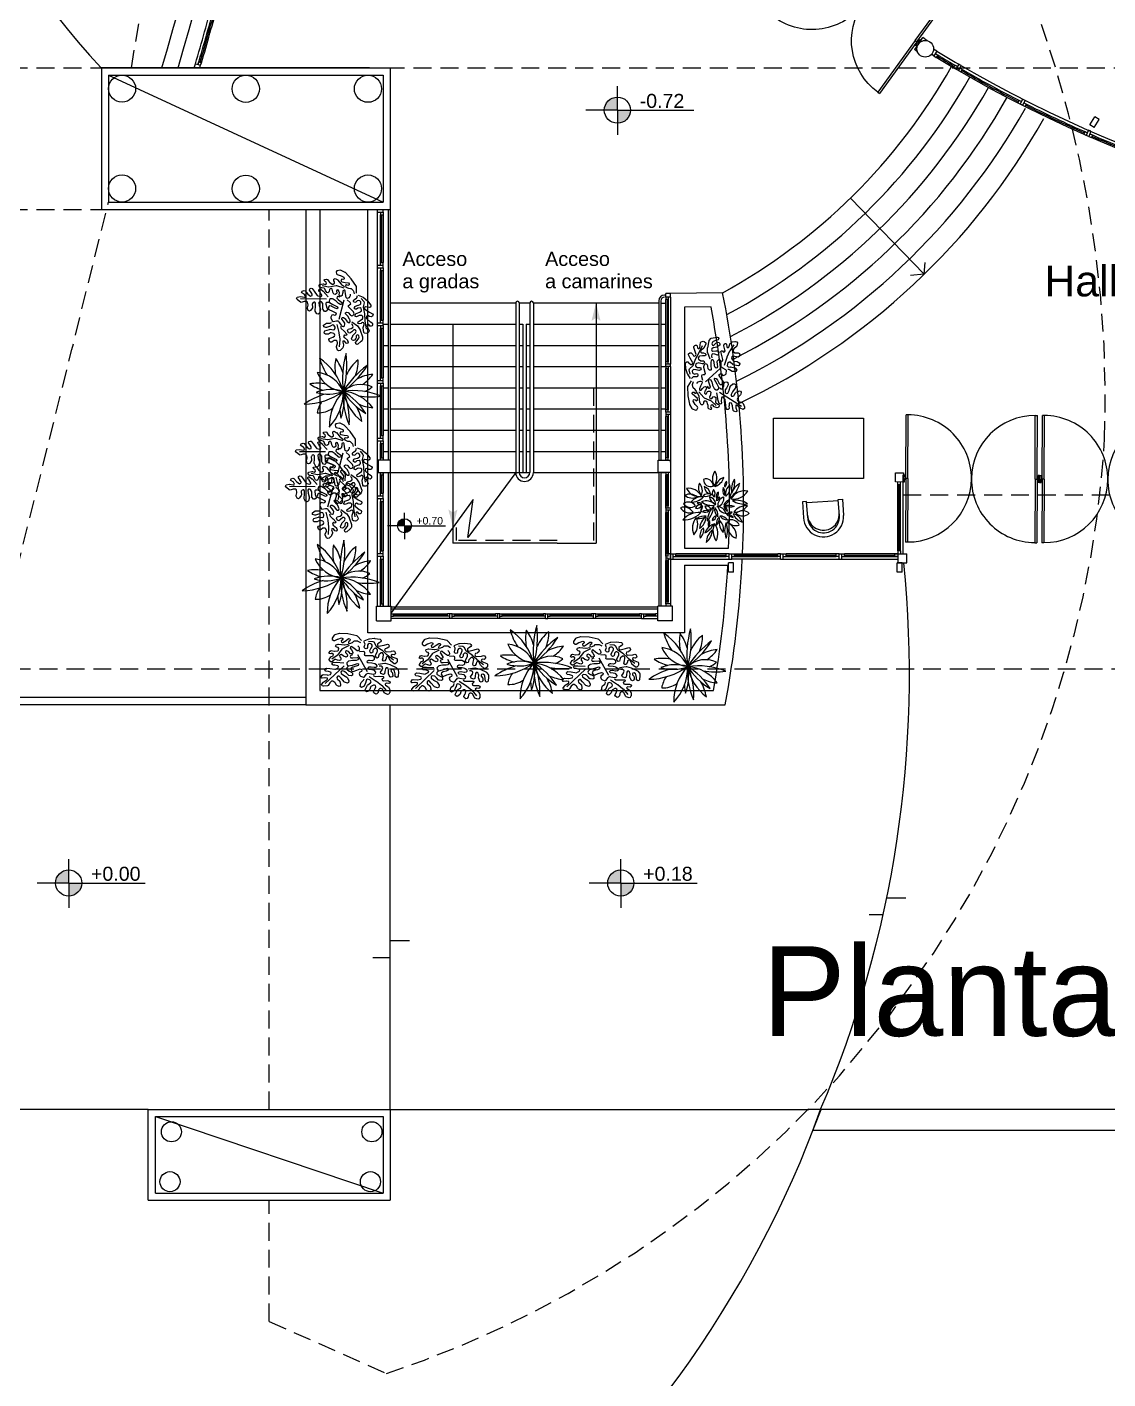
# Model space of a CAD drawing. Extents: x -30 to 1202, y 231 to 898.
# Drawn here: x 134.57 to 149.86, y 367.68 to 386.8 of the extents above; entities that cross this region are included whole.
import ezdxf

# ---------------------------------------------------------------- set-up
doc = ezdxf.new("R2010")
doc.units = 0
doc.header["$LTSCALE"] = 0.04
doc.linetypes.add('DASHED2', pattern=[9.525, 6.35, -3.175])
doc.layers.get('0').update_dxf_attribs({"linetype": 'CONTINUOUS'})
for name, color, linetype in [('0.1', 1, 'CONTINUOUS'), ('0.2', 2, 'CONTINUOUS'), ('0.3', 3, 'CONTINUOUS'), ('0.5', 5, 'CONTINUOUS'), ('cotas de nivel', 1, 'CONTINUOUS'), ('PISO', 1, 'CONTINUOUS'), ('proyecciones', 1, 'DASHED2'), ('PROYECCIÓN', 2, 'DASHED2')]:
    doc.layers.add(name, color=color, linetype=linetype)
doc.styles.add('STYLE2', font='arial.ttf')

# ---------------------------------------------------------------- blocks, each defined once
blk = doc.blocks.new('SBPLN120')
for points in [[(-0.254, 0.064), (0, 0), (-0.212, 0)], [(-0.254, -0.064), (0, 0), (-0.212, 0)]]:
    blk.add_solid(points)
blk = doc.blocks.new('ARVLN005')
for points in [[(-0.02, 0.653), (-0.081, 0.703), (-0.088, 0.706), (-0.206, 0.712), (-0.208, 0.712), (-0.315, 0.703), (-0.319, 0.702), (-0.372, 0.676), (-0.378, 0.671), (-0.399, 0.628), (-0.395, 0.613), (-0.373, 0.6), (-0.36, 0.602), (-0.328, 0.627), (-0.326, 0.628), (-0.28, 0.652), (-0.263, 0.643), (-0.262, 0.634), (-0.266, 0.623), (-0.278, 0.613), (-0.273, 0.593), (-0.261, 0.591), (-0.252, 0.594), (-0.217, 0.624), (-0.217, 0.625), (-0.188, 0.653), (-0.171, 0.652), (-0.164, 0.644), (-0.167, 0.627), (-0.18, 0.618), (-0.183, 0.602), (-0.18, 0.597), (-0.164, 0.593), (-0.132, 0.611), (-0.129, 0.614), (-0.115, 0.63), (-0.108, 0.635), (-0.072, 0.64), (-0.066, 0.639), (-0.03, 0.625)], [(0.013, 0.656), (0.073, 0.689), (0.076, 0.691), (0.143, 0.706), (0.145, 0.706), (0.214, 0.706), (0.224, 0.7), (0.231, 0.687), (0.228, 0.672), (0.211, 0.66), (0.21, 0.658), (0.19, 0.639), (0.19, 0.623), (0.197, 0.615), (0.21, 0.612), (0.274, 0.637), (0.275, 0.637), (0.316, 0.657), (0.331, 0.653), (0.342, 0.636), (0.34, 0.621), (0.322, 0.604), (0.319, 0.602), (0.297, 0.593), (0.292, 0.575), (0.303, 0.561), (0.315, 0.557), (0.379, 0.571), (0.38, 0.572), (0.406, 0.581), (0.418, 0.579), (0.431, 0.566), (0.435, 0.556), (0.433, 0.544), (0.421, 0.534), (0.396, 0.534), (0.385, 0.522), (0.385, 0.515), (0.394, 0.504), (0.461, 0.489), (0.47, 0.479), (0.474, 0.452), (0.471, 0.442), (0.453, 0.422), (0.438, 0.42), (0.387, 0.451), (0.383, 0.455), (0.361, 0.487), (0.356, 0.492), (0.342, 0.497), (0.326, 0.486), (0.326, 0.468), (0.325, 0.463), (0.316, 0.441), (0.305, 0.434), (0.295, 0.434), (0.284, 0.447), (0.287, 0.477), (0.287, 0.478), (0.287, 0.515), (0.282, 0.525), (0.268, 0.535), (0.252, 0.533), (0.228, 0.506), (0.226, 0.499), (0.222, 0.467), (0.207, 0.458), (0.206, 0.458), (0.201, 0.461), (0.187, 0.479), (0.185, 0.49), (0.202, 0.54), (0.202, 0.546), (0.199, 0.565), (0.192, 0.574), (0.173, 0.581), (0.159, 0.576), (0.146, 0.556), (0.144, 0.549), (0.144, 0.527), (0.136, 0.516), (0.124, 0.512), (0.11, 0.52), (0.104, 0.536), (0.105, 0.544), (0.118, 0.577), (0.119, 0.579), (0.124, 0.603), (0.122, 0.614), (0.112, 0.624), (0.103, 0.628), (0.083, 0.628), (0.072, 0.62), (0.066, 0.606), (0.065, 0.6), (0.069, 0.576), (0.064, 0.564), (0.054, 0.558), (0.04, 0.559), (0.031, 0.567), (0.027, 0.577), (0.031, 0.614), (0.029, 0.622), (0.013, 0.647)], [(-0.058, 0.581), (-0.043, 0.567), (-0.039, 0.562), (-0.032, 0.539), (-0.033, 0.529), (-0.04, 0.518), (-0.055, 0.514), (-0.097, 0.537), (-0.097, 0.537), (-0.13, 0.556), (-0.141, 0.557), (-0.147, 0.554), (-0.151, 0.534), (-0.13, 0.516), (-0.13, 0.515), (-0.109, 0.491), (-0.108, 0.476), (-0.118, 0.465), (-0.134, 0.463), (-0.161, 0.485), (-0.166, 0.488), (-0.19, 0.494), (-0.205, 0.485), (-0.205, 0.483), (-0.2, 0.47), (-0.175, 0.454), (-0.17, 0.442), (-0.172, 0.425), (-0.186, 0.415), (-0.216, 0.421), (-0.219, 0.422), (-0.249, 0.438), (-0.266, 0.432), (-0.27, 0.42), (-0.267, 0.407), (-0.25, 0.391), (-0.246, 0.381), (-0.249, 0.366), (-0.261, 0.357), (-0.288, 0.359), (-0.29, 0.359), (-0.311, 0.366), (-0.322, 0.364), (-0.344, 0.344), (-0.346, 0.342), (-0.355, 0.328), (-0.37, 0.324), (-0.39, 0.335), (-0.395, 0.35), (-0.378, 0.387), (-0.373, 0.392), (-0.351, 0.404), (-0.352, 0.425), (-0.368, 0.433), (-0.382, 0.431), (-0.387, 0.425), (-0.406, 0.428), (-0.407, 0.429), (-0.407, 0.439), (-0.397, 0.461), (-0.386, 0.468), (-0.347, 0.465), (-0.344, 0.466), (-0.303, 0.476), (-0.294, 0.487), (-0.294, 0.508), (-0.305, 0.519), (-0.323, 0.521), (-0.33, 0.525), (-0.339, 0.534), (-0.335, 0.553), (-0.309, 0.564), (-0.305, 0.565), (-0.229, 0.568), (-0.226, 0.569), (-0.179, 0.584)], [(-0.169, 0.568), (-0.248, 0.511), (-0.252, 0.506), (-0.298, 0.421), (-0.301, 0.417), (-0.361, 0.362)], [(0.07, 0.659), (0.125, 0.664), (0.139, 0.658), (0.17, 0.615), (0.176, 0.61), (0.253, 0.572), (0.255, 0.571), (0.325, 0.522), (0.327, 0.521), (0.423, 0.468)], [(-0.107, 0.456), (-0.128, 0.442), (-0.131, 0.437), (-0.135, 0.43), (-0.122, 0.413), (-0.097, 0.418), (-0.097, 0.418), (-0.041, 0.431), (-0.027, 0.424), (-0.023, 0.413), (-0.03, 0.399), (-0.052, 0.391), (-0.055, 0.39), (-0.096, 0.384), (-0.098, 0.384), (-0.142, 0.369), (-0.148, 0.365), (-0.164, 0.344), (-0.164, 0.33), (-0.151, 0.311), (-0.137, 0.306), (-0.092, 0.324), (-0.091, 0.325), (-0.03, 0.354), (-0.015, 0.35), (-0.013, 0.347), (-0.016, 0.331), (-0.04, 0.316), (-0.042, 0.315), (-0.077, 0.3), (-0.08, 0.299), (-0.098, 0.284), (-0.101, 0.268), (-0.085, 0.246), (-0.07, 0.242), (-0.025, 0.268), (-0.025, 0.268), (0.017, 0.289), (0.032, 0.285), (0.039, 0.275), (0.036, 0.258), (0.017, 0.246), (0.012, 0.231), (0.024, 0.205), (0.032, 0.198), (0.072, 0.189), (0.084, 0.194), (0.108, 0.234), (0.108, 0.234), (0.115, 0.246), (0.126, 0.252), (0.144, 0.25), (0.144, 0.249), (0.194, 0.247), (0.201, 0.248), (0.219, 0.26), (0.22, 0.278), (0.201, 0.296), (0.193, 0.3), (0.164, 0.3), (0.13, 0.3), (0.119, 0.308), (0.116, 0.316), (0.125, 0.331), (0.148, 0.337), (0.151, 0.337), (0.191, 0.337), (0.194, 0.337), (0.217, 0.344), (0.226, 0.355), (0.226, 0.36), (0.218, 0.371), (0.194, 0.38), (0.191, 0.381), (0.155, 0.384), (0.153, 0.384), (0.107, 0.381), (0.1, 0.383), (0.094, 0.387), (0.095, 0.406), (0.111, 0.417), (0.116, 0.419), (0.152, 0.421), (0.156, 0.422), (0.174, 0.43), (0.181, 0.443), (0.178, 0.458), (0.171, 0.468), (0.147, 0.477), (0.141, 0.477), (0.058, 0.466), (0.048, 0.47), (0.043, 0.475), (0.045, 0.491), (0.045, 0.492), (0.044, 0.511), (0.035, 0.516), (0.027, 0.517), (-0.025, 0.506)], [(-0.047, 0.469), (0.108, 0.268)], [(0.236, 0.384), (0.319, 0.408), (0.323, 0.409), (0.384, 0.403), (0.386, 0.402), (0.472, 0.375), (0.476, 0.373), (0.5, 0.352), (0.503, 0.346), (0.508, 0.322), (0.508, 0.321), (0.512, 0.267), (0.505, 0.255), (0.493, 0.249), (0.476, 0.258), (0.469, 0.29), (0.469, 0.291), (0.458, 0.326), (0.452, 0.333), (0.431, 0.346), (0.414, 0.339), (0.41, 0.329), (0.414, 0.316), (0.433, 0.299), (0.437, 0.293), (0.444, 0.264), (0.439, 0.251), (0.423, 0.241), (0.407, 0.245), (0.386, 0.282), (0.384, 0.286), (0.38, 0.328), (0.378, 0.333), (0.369, 0.349), (0.356, 0.354), (0.345, 0.352), (0.336, 0.34), (0.336, 0.303), (0.336, 0.274), (0.321, 0.263), (0.289, 0.271), (0.281, 0.287), (0.297, 0.32), (0.298, 0.323), (0.301, 0.346), (0.293, 0.359), (0.277, 0.364), (0.272, 0.365), (0.254, 0.362)], [(-0.141, 0.298), (-0.156, 0.279), (-0.157, 0.265), (-0.154, 0.26), (-0.149, 0.256), (-0.119, 0.242), (-0.117, 0.241), (-0.082, 0.231), (-0.074, 0.221), (-0.071, 0.198), (-0.083, 0.185), (-0.114, 0.185), (-0.122, 0.187), (-0.152, 0.21), (-0.152, 0.21), (-0.172, 0.226), (-0.178, 0.229), (-0.206, 0.231), (-0.217, 0.225), (-0.223, 0.214), (-0.219, 0.198), (-0.186, 0.179), (-0.184, 0.178), (-0.139, 0.161), (-0.134, 0.158), (-0.106, 0.123), (-0.104, 0.114), (-0.106, 0.097), (-0.12, 0.087), (-0.159, 0.094), (-0.164, 0.097), (-0.208, 0.135), (-0.208, 0.135), (-0.239, 0.158), (-0.253, 0.158), (-0.26, 0.153), (-0.264, 0.139), (-0.258, 0.123), (-0.253, 0.117), (-0.222, 0.097), (-0.217, 0.091), (-0.204, 0.054), (-0.203, 0.048), (-0.206, 0.035), (-0.22, 0.026), (-0.248, 0.034), (-0.254, 0.038), (-0.278, 0.067), (-0.282, 0.07), (-0.31, 0.084), (-0.324, 0.081), (-0.343, 0.058), (-0.344, 0.055), (-0.359, 0.019), (-0.368, 0.012), (-0.414, 0.001), (-0.417, 0.001), (-0.435, 0.002), (-0.445, 0.02), (-0.424, 0.055), (-0.422, 0.058), (-0.386, 0.091), (-0.382, 0.1), (-0.382, 0.11), (-0.413, 0.113), (-0.418, 0.112), (-0.451, 0.102), (-0.457, 0.101), (-0.458, 0.101), (-0.466, 0.117), (-0.457, 0.141), (-0.446, 0.148), (-0.392, 0.151), (-0.388, 0.151), (-0.349, 0.164), (-0.343, 0.182), (-0.348, 0.19), (-0.357, 0.195), (-0.382, 0.197), (-0.383, 0.198), (-0.418, 0.198), (-0.43, 0.212), (-0.425, 0.229), (-0.414, 0.238), (-0.372, 0.238), (-0.304, 0.238), (-0.297, 0.24), (-0.266, 0.263), (-0.263, 0.279), (-0.264, 0.281), (-0.272, 0.286), (-0.312, 0.291), (-0.314, 0.291), (-0.335, 0.289), (-0.347, 0.296), (-0.351, 0.306), (-0.342, 0.322), (-0.301, 0.329), (-0.3, 0.329), (-0.203, 0.338)], [(-0.195, 0.301), (-0.4, 0.038)], [(0.193, 0.231), (0.213, 0.223), (0.219, 0.222), (0.269, 0.231), (0.27, 0.231), (0.322, 0.237), (0.329, 0.235), (0.329, 0.235), (0.329, 0.215), (0.315, 0.207), (0.312, 0.204), (0.311, 0.204), (0.32, 0.184), (0.335, 0.184), (0.337, 0.184), (0.39, 0.193), (0.395, 0.192), (0.413, 0.187), (0.421, 0.174), (0.42, 0.165), (0.408, 0.156), (0.374, 0.156), (0.362, 0.141), (0.363, 0.14), (0.37, 0.131), (0.405, 0.116), (0.41, 0.113), (0.429, 0.086), (0.431, 0.081), (0.436, 0.046), (0.435, 0.04), (0.427, 0.022), (0.413, 0.015), (0.374, 0.026), (0.367, 0.031), (0.343, 0.068), (0.338, 0.073), (0.316, 0.081), (0.303, 0.077), (0.29, 0.062), (0.287, 0.055), (0.287, 0.025), (0.285, 0.018), (0.275, 0.004), (0.261, 0), (0.236, 0.011), (0.229, 0.025), (0.244, 0.067), (0.244, 0.069), (0.248, 0.093), (0.24, 0.106), (0.227, 0.11), (0.216, 0.108), (0.186, 0.087), (0.182, 0.079), (0.178, 0.047), (0.175, 0.041), (0.155, 0.016), (0.141, 0.012), (0.123, 0.02), (0.117, 0.035), (0.138, 0.096), (0.141, 0.102), (0.175, 0.131), (0.178, 0.145), (0.167, 0.163), (0.159, 0.169), (0.13, 0.173), (0.117, 0.163), (0.113, 0.135), (0.113, 0.133), (0.097, 0.079), (0.091, 0.072), (0.066, 0.057), (0.048, 0.068), (0.051, 0.111), (0.054, 0.118), (0.078, 0.147), (0.081, 0.152), (0.085, 0.171)], [(0.144, 0.209), (0.243, 0.165), (0.245, 0.165), (0.319, 0.122), (0.322, 0.12), (0.392, 0.059)]]:
    blk.add_lwpolyline(points)
blk = doc.blocks.new('ARPLS004')
at = {"color": 0, "linetype": 'ByBlock'}
for centre, radius, start, end in [((0.826, 0.549), 0.983, 181.0347, 215.3335), ((-0.959, -0.037), 0.983, 16.0441, 35.3335), ((0.668, 0.085), 0.653, 145.5383, 164.4558), ((-0.514, 0.35), 0.653, 348.8253, 9.2585), ((0.077, 0.331), 0.355, 177.3463, 214.3867), ((-0.33, -0.003), 0.355, 53.6976, 81.4479), ((0.559, 0.191), 0.575, 162.7458, 201.4439), ((-0.525, 0.151), 0.575, 342.7458, 21.4439), ((-0.159, 0.394), 0.453, 293.8981, 354.104), ((0.474, -0.066), 0.453, 113.8981, 174.104), ((-0.2, 0.791), 0.841, 285.4903, 325.7263), ((0.719, -0.493), 0.841, 105.4903, 123.6876), ((-0.47, -0.542), 0.719, 46.5624, 90.8436), ((0.014, 0.7), 0.719, 226.5624, 270.8436), ((-0.221, -0.64), 0.667, 91.7019, 101.5379), ((-0.109, 0.634), 0.667, 248.4565, 281.5379), ((0.374, -0.475), 0.574, 78.242, 101.2871), ((0.141, 0.543), 0.574, 285.0191, 307.5292), ((-0.05, -0.971), 0.954, 85.5391, 114.6268), ((-0.373, 0.848), 0.954, 265.5391, 294.6268), ((0.164, -0.725), 0.719, 101.2054, 142.1916), ((-0.813, 0.489), 0.98, 302.4479, 328.7105), ((0.55, -0.846), 0.98, 122.4479, 148.7105), ((-0.548, 0.025), 0.574, 306.2366, 355.5237), ((-1.024, -0.161), 1.058, 337.9745, 7.6991), ((0.194, -1.317), 1.309, 73.8469, 97.4626), ((-0.677, -1.138), 1.321, 36.2562, 57.9103), ((1.089, 0.762), 1.321, 216.2562, 237.9103), ((-0.256, -0.271), 0.377, 335.5328, 41.9453), ((0.388, 1.238), 1.309, 253.8469, 277.4626), ((0.454, 0.313), 0.544, 246.3876, 271.4044), ((0.038, -0.563), 0.544, 37.7343, 66.5513), ((-0.544, 0.421), 0.719, 281.2054, 299.3927), ((0.364, -0.483), 0.574, 154.6443, 175.5237), ((1.005, -0.416), 1.058, 170.2861, 187.6991), ((0.367, -0.176), 0.377, 203.2839, 221.9453), ((0.589, 0.026), 0.566, 214.1854, 235.0337), ((-0.3, -0.484), 0.566, 4.6144, 28.6926)]:
    blk.add_arc(centre, radius, start, end, dxfattribs=at)
blk = doc.blocks.new('ARPLS008')
at = {"color": 0, "linetype": 'ByBlock'}
for centre, radius, start, end in [((0.147, 0.439), 0.305, 176.0096, 234.5768), ((-0.356, 0.229), 0.305, 356.0096, 49.186), ((0.089, 0.365), 0.146, 120.4086, 200.4312), ((-0.122, 0.44), 0.146, 300.4086, 20.4312), ((0.139, 0.35), 0.119, 124.6008, 217.4658), ((-0.023, 0.376), 0.119, 304.6008, 37.4658), ((0.312, 0.325), 0.16, 138.8969, 205.4069), ((0.047, 0.362), 0.16, 318.8969, 25.4069), ((0.365, 0.232), 0.189, 114.4303, 189.807), ((0.101, 0.372), 0.189, 294.4303, 9.807), ((-0.383, 0.062), 0.156, 42.1437, 101.6667), ((-0.299, 0.319), 0.156, 222.1437, 281.6667), ((-0.271, 0.094), 0.229, 49.8506, 114.6719), ((-0.219, 0.476), 0.229, 229.8506, 294.6719), ((-0.282, 0.018), 0.203, 32.8184, 88.3343), ((-0.105, 0.331), 0.203, 212.8184, 268.3343), ((0.036, 0.232), 0.175, 172.8778, 216.4562), ((-0.276, 0.146), 0.175, 354.4977, 38.0761), ((-0.025, 0.104), 0.102, 47.1077, 93.2701), ((0.039, 0.28), 0.102, 227.1077, 273.2701), ((0.079, 0.258), 0.0744, 161.8817, 249.7301), ((-0.017, 0.211), 0.0744, 341.8817, 69.7301), ((0.243, 0.06), 0.194, 136.6356, 199.4278), ((-0.082, 0.129), 0.194, 316.6356, 19.4278), ((0.124, 0.207), 0.0617, 131.0823, 198.427), ((0.025, 0.234), 0.0617, 311.0823, 18.427), ((0.307, 0.329), 0.212, 175.2839, 229.9285), ((-0.041, 0.184), 0.212, 355.2839, 49.9285), ((0.298, 0.078), 0.159, 66.1459, 133.4318), ((0.254, 0.341), 0.159, 245.4893, 312.7752), ((-0.291, 0.282), 0.242, 219.7488, 267.8702), ((-0.486, -0.114), 0.242, 39.7488, 87.8702), ((-0.31, -0.217), 0.249, 66.2552, 125.0335), ((-0.351, 0.213), 0.249, 245.6693, 304.4476), ((-0.137, 0.227), 0.216, 201.3015, 248.66), ((-0.418, -0.053), 0.216, 21.3015, 68.66), ((-0.215, 0.029), 0.0728, 47.3873, 115.7476), ((-0.197, 0.148), 0.0728, 227.3873, 295.7476), ((-0.196, -0.235), 0.349, 46.9394, 85.8583), ((0.067, 0.367), 0.349, 226.9394, 265.8583), ((-0.1, 0.053), 0.0661, 190.523, 270.8605), ((-0.164, -0.025), 0.0661, 10.523, 90.8605), ((-0.006, -0.131), 0.14, 80.1717, 138.3136), ((-0.087, 0.101), 0.14, 260.1717, 318.3136), ((0.044, 0.144), 0.0925, 158.2119, 216.9673), ((-0.116, 0.123), 0.0925, 338.2119, 36.9673), ((0.049, 0.082), 0.065, 102.1635, 198.3798), ((-0.026, 0.125), 0.065, 282.1635, 18.3798), ((0.054, 0.107), 0.116, 276.3902, 348.0722), ((0.182, -0.032), 0.116, 97.3883, 169.0703), ((0.223, -0.04), 0.0817, 53.2772, 136.2565), ((0.213, 0.082), 0.0817, 233.2772, 316.2565), ((0.293, 0.131), 0.118, 159.261, 223.9723), ((0.095, 0.093), 0.118, 337.7122, 42.4235), ((0.336, 0.023), 0.137, 99.3324, 162.1699), ((0.184, 0.2), 0.137, 279.3324, 342.1699), ((0.411, 0.066), 0.098, 86.9965, 202.2058), ((0.421, -0.151), 0.192, 54.1936, 122.622), ((0.436, 0.17), 0.192, 232.0955, 300.5238), ((0.325, 0.127), 0.098, 266.9965, 22.2058), ((-0.305, -0.424), 0.291, 67.9577, 112.0423), ((-0.305, 0.116), 0.291, 247.9577, 292.0423), ((-0.223, -0.362), 0.201, 81.9405, 161.3964), ((-0.386, -0.099), 0.201, 261.9405, 341.3964), ((-0.208, -0.231), 0.173, 75.5726, 136.3385), ((-0.29, 0.055), 0.173, 255.5726, 316.3385), ((-0.105, -0.292), 0.133, 118.5878, 201.4707), ((-0.212, -0.153), 0.138, 43.3367, 98.0592), ((-0.131, 0.079), 0.138, 223.3367, 278.0592), ((-0.287, -0.221), 0.133, 296.5049, 19.3878), ((-0.028, -0.172), 0.128, 125.3547, 180.2444), ((-0.23, -0.068), 0.128, 305.3547, 0.2444), ((0.03, -0.267), 0.151, 133.9894, 174.6599), ((-0.222, -0.142), 0.151, 312.3809, 353.0513), ((-0.122, -0.221), 0.0752, 346.6712, 51.5788), ((0.002, -0.183), 0.0752, 162.6051, 227.5126), ((-0.095, -0.031), 0.125, 280.5964, 4.0524), ((0.062, -0.158), 0.125, 98.3256, 181.7816), ((0.059, -0.223), 0.104, 100.7404, 152.602), ((-0.048, -0.073), 0.104, 278.3028, 330.1644), ((0.277, -0.213), 0.249, 159.0434, 194.094), ((0.048, -0.162), 0.126, 18.7265, 98.5819), ((0.149, 0.003), 0.126, 198.7265, 278.5819), ((-0.201, -0.194), 0.249, 341.3279, 16.3785), ((0.177, -0.082), 0.128, 199.0975, 246.0922), ((0.005, -0.241), 0.128, 19.0975, 66.0922), ((0.179, -0.008), 0.0602, 184.751, 258.4779), ((0.107, -0.072), 0.0602, 4.751, 78.4779), ((0.172, -0.094), 0.0803, 36.6262, 104.0418), ((0.217, 0.032), 0.0803, 216.6262, 284.0418), ((0.211, -0.31), 0.165, 37.9495, 102.0596), ((0.307, -0.047), 0.165, 217.9495, 282.0596), ((0.263, -0.23), 0.125, 71.397, 126.5601), ((0.228, -0.012), 0.125, 251.397, 306.5601), ((0.33, -0.217), 0.0842, 42.1798, 106.9561), ((0.368, -0.08), 0.0842, 222.1798, 286.9561), ((0.267, -0.18), 0.186, 18.5093, 74.2466), ((0.494, 0.058), 0.186, 198.5093, 254.2466), ((-0.257, -0.201), 0.195, 291.2499, 344.3738), ((0.001, -0.435), 0.195, 111.2499, 164.3738), ((0.039, -0.387), 0.139, 137.2817, 222.7183), ((-0.166, -0.387), 0.139, 317.2817, 42.7183), ((0.177, -0.278), 0.223, 176.7146, 233.4855), ((-0.178, -0.444), 0.223, 356.7146, 53.4855), ((0.364, -0.408), 0.297, 146.5506, 189.6063), ((-0.176, -0.294), 0.297, 326.5506, 9.6063), ((0.368, -0.262), 0.229, 169.9797, 239.5558), ((0.026, -0.419), 0.229, 349.7437, 59.3198), ((0.44, -0.001), 0.354, 214.8518, 256.8329), ((0.065, -0.543), 0.354, 33.7346, 75.7157), ((0.269, -0.51), 0.282, 57.8807, 99.8189), ((0.371, 0.006), 0.282, 237.8807, 279.8189)]:
    blk.add_arc(centre, radius, start, end, dxfattribs=at)
blk = doc.blocks.new('MHPLS022')
at = {"linetype": 'ByBlock'}
for p, q in [((-0.686, 0.375), (-0.381, 0.375)), ((-0.686, 0.299), (-0.686, 0.375)), ((-0.381, 0.299), (-0.686, 0.299)), ((-0.66, 0.299), (-0.66, -0.299)), ((-0.381, -0.299), (-0.686, -0.299)), ((-0.686, -0.299), (-0.686, -0.375)), ((-0.686, -0.375), (-0.381, -0.375))]:
    blk.add_line(p, q, dxfattribs=at)
for centre, radius, start, end in [((-0.426, 0), 0.299, 268.861, 91.139), ((-0.375, 0), 0.375, 269.0906, 90.9094), ((-0.375, 0), 0.299, 268.861, 91.139)]:
    blk.add_arc(centre, radius, start, end, dxfattribs=at)
blk = doc.blocks.new('puertadoblesemigiratoria')
at = {"layer": '0.2', "linetype": 'Continuous'}
for p, q in [((0, 1.929), (0.101, 1.929)), ((0.001, 1.929), (0.001, 1.909)), ((0.102, 1.929), (0.001, 1.929)), ((0.101, 1.929), (0.101, 1.909)), ((0.051, 1.894), (-0.849, 1.894)), ((-0.849, 1.864), (-0.849, 1.894)), ((0.051, 1.864), (-0.849, 1.864)), ((0.001, 1.909), (0.051, 1.909)), ((0.041, 1.909), (0.041, 1.894)), ((0.101, 1.909), (0.051, 1.909)), ((0.051, 1.894), (0.951, 1.894)), ((0.051, 1.864), (0.051, 1.894)), ((0.051, 1.864), (0.051, 1.894)), ((0.051, 1.864), (0.951, 1.864)), ((0.061, 1.909), (0.061, 1.894)), ((0.95, 1.864), (0.951, 1.894)), ((0.051, 0.065), (-0.849, 0.065)), ((-0.849, 0.065), (-0.849, 0.035)), ((0.051, 0.035), (-0.849, 0.035)), ((0.001, 0.02), (0.051, 0.02)), ((0.001, 0), (0.001, 0.02)), ((0.041, 0.02), (0.041, 0.035)), ((0.051, 0.065), (0.951, 0.065)), ((0.051, 0.065), (0.051, 0.035)), ((0.051, 0.065), (0.051, 0.035)), ((0.051, 0.035), (0.951, 0.035)), ((0.101, 0.02), (0.051, 0.02)), ((0.061, 0.02), (0.061, 0.035)), ((0.101, 0), (0.101, 0.02)), ((0.95, 0.065), (0.951, 0.035)), ((0, 0), (0.101, 0)), ((0.102, 0), (0.001, 0))]:
    blk.add_line(p, q, dxfattribs=at)
for centre, start, end in [((0.051, 1.864), 180, 270), ((0.051, 1.864), 270, 360), ((0.051, 0.065), 90, 180), ((0.051, 0.065), 0, 90)]:
    blk.add_arc(centre, 0.899, start, end, dxfattribs=at)

msp = doc.modelspace()

# ---------------------------------------------------------------- hatches: boundary and pattern name
at = {"layer": 'cotas de nivel'}
h = msp.add_hatch(color=256, dxfattribs=at)
h.paths.add_polyline_path([(142.923, 385.627), (142.923, 385.813, 0.414214), (142.737, 385.627)])
h.paths.add_polyline_path([(142.923, 385.627), (142.923, 385.442, 0.414214), (143.108, 385.627)])
h = msp.add_hatch(color=256, dxfattribs=at)
h.paths.add_polyline_path([(135.16, 374.693), (135.16, 374.879, 0.414214), (134.975, 374.693)])
h.paths.add_polyline_path([(135.16, 374.693), (135.16, 374.508, 0.414214), (135.345, 374.693)])
h = msp.add_hatch(color=256, dxfattribs=at)
h.paths.add_polyline_path([(142.971, 374.693), (142.971, 374.879, 0.414214), (142.786, 374.693)])
h.paths.add_polyline_path([(142.971, 374.693), (142.971, 374.508, 0.414214), (143.157, 374.693)])
at = {"layer": 'PISO'}
h = msp.add_hatch(color=256, dxfattribs=at)
h.paths.add_polyline_path([(139.911, 379.748), (139.911, 379.847, 0.414214), (139.812, 379.748)])
h.paths.add_polyline_path([(139.911, 379.748), (139.911, 379.649, 0.414214), (140.01, 379.748)])

# ---------------------------------------------------------------- linework, layer by layer
at = {"layer": '0.1'}
for p, q in [((139.531, 382.619), (139.531, 384.185)), ((143.509, 382.931), (143.509, 380.677)), ((143.539, 382.931), (143.539, 380.677)), ((143.609, 383.011), (143.589, 383.011)), ((143.673, 382.981), (143.673, 382.034)), ((141.684, 382.9), (141.684, 380.5)), ((141.734, 382.9), (141.734, 380.5)), ((142.621, 382.9), (142.621, 379.5)), ((139.531, 381.803), (139.531, 382.58)), ((141.634, 382.6), (141.684, 382.6)), ((141.634, 382.6), (141.634, 380.5)), ((141.734, 382.6), (143.509, 382.6)), ((143.539, 382.6), (143.609, 382.6)), ((141.634, 382.3), (141.684, 382.3)), ((141.734, 382.3), (143.509, 382.3)), ((143.539, 382.3), (143.609, 382.3)), ((141.634, 382), (141.684, 382)), ((141.734, 382), (143.509, 382)), ((143.539, 382), (143.609, 382)), ((143.673, 382.002), (143.673, 381.356)), ((139.531, 380.987), (139.531, 381.764)), ((141.634, 381.7), (141.684, 381.7)), ((141.734, 381.7), (143.509, 381.7)), ((143.539, 381.7), (143.609, 381.7)), ((141.634, 381.4), (141.684, 381.4)), ((141.734, 381.4), (143.509, 381.4)), ((143.539, 381.4), (143.609, 381.4)), ((143.673, 381.323), (143.673, 380.677)), ((141.634, 381.1), (141.684, 381.1)), ((141.734, 381.1), (143.509, 381.1)), ((143.539, 381.1), (143.609, 381.1)), ((139.531, 380.171), (139.531, 380.948)), ((141.634, 380.8), (141.684, 380.8)), ((141.734, 380.8), (143.509, 380.8)), ((143.539, 380.8), (143.609, 380.8)), ((143.673, 380.645), (143.673, 379.998)), ((141.609, 380.5), (141.684, 380.5)), ((141.734, 380.5), (143.509, 380.5)), ((143.509, 380.503), (143.509, 378.608)), ((143.539, 380.503), (143.539, 378.608)), ((143.539, 380.5), (143.609, 380.5)), ((146.968, 379.352), (146.968, 380.368)), ((139.531, 379.355), (139.531, 380.132)), ((143.673, 379.966), (143.673, 379.319)), ((140.596, 379.724), (140.596, 379.5)), ((142.069, 379.5), (140.596, 379.5)), ((142.069, 379.5), (142.621, 379.5)), ((139.531, 378.608), (139.531, 379.316)), ((143.673, 379.287), (143.673, 378.641)), ((143.713, 379.273), (144.503, 379.273)), ((145.23, 379.273), (144.542, 379.273)), ((145.27, 379.273), (146.059, 379.273)), ((146.099, 379.273), (146.889, 379.273)), ((139.724, 378.6), (143.495, 378.6)), ((139.724, 378.57), (143.495, 378.57)), ((140.551, 378.435), (139.721, 378.435)), ((141.23, 378.435), (140.583, 378.435)), ((141.908, 378.435), (141.262, 378.435)), ((142.587, 378.435), (141.941, 378.435)), ((143.266, 378.435), (142.62, 378.435)), ((143.298, 378.435), (143.495, 378.435))]:
    msp.add_line(p, q, dxfattribs=at)
for centre, radius, start, end in [((91.896, 399.494), 46.514, 343.4242, 5.6507), ((91.896, 399.494), 46.734, 343.5044, 5.6507), ((91.896, 399.494), 46.954, 343.6585, 344.807), ((156.684, 401.558), 17.7, 238.5259, 269.6945), ((141.709, 382.9), 0.025, 0, 180), ((143.589, 382.931), 0.08, 90, 180), ((143.589, 382.931), 0.05, 90, 180), ((141.609, 380.5), 0.125, 180, 360), ((141.609, 380.5), 0.075, 180, 360)]:
    msp.add_arc(centre, radius, start, end, dxfattribs=at)
at = {"layer": '0.2'}
for p, q in [((139.414, 386.224), (135.622, 386.224)), ((146.221, 384.384), (147.262, 383.305)), ((138.514, 384.224), (138.514, 377.216)), ((138.714, 384.224), (138.714, 377.416)), ((139.391, 378.235), (139.391, 384.224)), ((139.57, 383.474), (139.57, 384.146)), ((139.589, 383.474), (139.589, 384.146)), ((139.609, 384.146), (139.609, 383.474)), ((139.679, 384.224), (139.679, 380.677)), ((139.709, 384.224), (139.709, 380.677)), ((139.57, 382.658), (139.57, 383.357)), ((139.589, 382.658), (139.589, 383.357)), ((139.609, 383.357), (139.609, 382.658)), ((147.262, 383.305), (147.068, 383.286)), ((147.262, 383.305), (147.277, 383.472)), ((143.609, 382.067), (143.609, 382.948)), ((143.625, 382.948), (143.625, 382.067)), ((143.641, 382.948), (143.641, 382.067)), ((144.412, 383.045), (143.673, 383.035)), ((139.709, 382.9), (141.484, 382.9)), ((141.484, 382.9), (141.484, 380.5)), ((141.534, 382.9), (141.534, 380.5)), ((141.534, 382.9), (141.634, 382.9)), ((141.634, 382.9), (141.684, 382.9)), ((141.734, 382.9), (143.509, 382.9)), ((143.539, 382.898), (143.609, 382.898)), ((144.248, 382.843), (143.873, 382.838)), ((143.873, 382.838), (143.873, 379.43)), ((139.57, 381.842), (139.57, 382.541)), ((139.589, 381.842), (139.589, 382.541)), ((139.609, 382.6), (139.679, 382.6)), ((139.609, 382.541), (139.609, 381.842)), ((139.709, 382.6), (141.484, 382.6)), ((140.596, 382.6), (140.596, 379.724)), ((141.534, 382.6), (141.584, 382.6)), ((141.584, 382.6), (141.584, 380.5)), ((139.609, 382.3), (139.679, 382.3)), ((139.709, 382.3), (141.484, 382.3)), ((141.534, 382.3), (141.584, 382.3)), ((139.609, 382), (139.679, 382)), ((139.709, 382), (141.484, 382)), ((141.534, 382), (141.584, 382)), ((143.609, 381.388), (143.609, 381.97)), ((143.625, 381.97), (143.625, 381.388)), ((143.641, 381.97), (143.641, 381.388)), ((139.57, 381.026), (139.57, 381.725)), ((139.589, 381.026), (139.589, 381.725)), ((139.609, 381.725), (139.609, 381.026)), ((139.609, 381.7), (139.679, 381.7)), ((139.709, 381.7), (141.484, 381.7)), ((141.534, 381.7), (141.584, 381.7)), ((139.609, 381.4), (139.679, 381.4)), ((139.709, 381.4), (141.484, 381.4)), ((141.534, 381.4), (141.584, 381.4)), ((143.609, 380.709), (143.609, 381.291)), ((143.625, 381.291), (143.625, 380.709)), ((143.641, 381.291), (143.641, 380.709)), ((139.609, 381.1), (139.679, 381.1)), ((139.709, 381.1), (141.484, 381.1)), ((141.534, 381.1), (141.584, 381.1)), ((139.57, 380.677), (139.57, 380.909)), ((139.589, 380.709), (139.589, 380.909)), ((139.609, 380.909), (139.609, 380.677)), ((139.609, 380.8), (139.679, 380.8)), ((139.709, 380.8), (141.484, 380.8)), ((141.534, 380.8), (141.584, 380.8)), ((139.57, 380.21), (139.57, 380.503)), ((139.589, 380.21), (139.589, 380.47)), ((139.609, 380.503), (139.609, 380.21)), ((139.609, 380.5), (139.679, 380.5)), ((139.679, 380.503), (139.679, 378.608)), ((139.709, 380.503), (139.709, 378.608)), ((139.709, 380.5), (141.484, 380.5)), ((141.534, 380.5), (141.609, 380.5)), ((143.609, 380.5), (143.609, 378.608)), ((143.609, 380.031), (143.609, 380.47)), ((143.625, 380.47), (143.625, 380.031)), ((143.641, 380.47), (143.641, 380.031)), ((146.889, 379.392), (146.889, 380.328)), ((146.909, 379.392), (146.909, 380.328)), ((146.928, 379.392), (146.928, 380.328)), ((139.57, 379.394), (139.57, 380.093)), ((139.589, 379.394), (139.589, 380.093)), ((139.609, 380.093), (139.609, 379.394)), ((143.609, 379.352), (143.609, 379.934)), ((143.625, 379.934), (143.625, 379.352)), ((143.641, 379.934), (143.641, 379.352)), ((139.57, 378.609), (139.57, 379.277)), ((139.589, 378.641), (139.589, 379.277)), ((139.609, 379.277), (139.609, 378.609)), ((144.463, 379.352), (143.752, 379.352)), ((143.752, 379.332), (144.463, 379.332)), ((143.752, 379.312), (144.463, 379.312)), ((143.873, 379.43), (144.497, 379.43)), ((144.582, 379.352), (145.191, 379.352)), ((144.582, 379.332), (145.191, 379.332)), ((144.582, 379.312), (145.191, 379.313)), ((146.02, 379.352), (145.309, 379.352)), ((145.309, 379.332), (146.02, 379.332)), ((145.309, 379.313), (146.02, 379.313)), ((146.849, 379.352), (146.138, 379.352)), ((146.138, 379.332), (146.849, 379.333)), ((146.138, 379.313), (146.849, 379.313)), ((143.609, 378.673), (143.609, 379.255)), ((143.625, 379.255), (143.625, 378.673)), ((143.641, 379.255), (143.641, 378.673)), ((143.873, 379.188), (144.486, 379.188)), ((143.873, 379.188), (143.873, 378.235)), ((139.756, 378.5), (140.519, 378.5)), ((140.519, 378.484), (139.756, 378.484)), ((140.519, 378.468), (139.756, 378.468)), ((140.616, 378.5), (141.197, 378.5)), ((141.197, 378.484), (140.616, 378.484)), ((141.197, 378.468), (140.616, 378.468)), ((141.294, 378.5), (141.876, 378.5)), ((141.876, 378.484), (141.294, 378.484)), ((141.876, 378.468), (141.294, 378.468)), ((141.973, 378.5), (142.555, 378.5)), ((142.555, 378.484), (141.973, 378.484)), ((142.555, 378.468), (141.973, 378.468)), ((142.652, 378.5), (143.234, 378.5)), ((143.234, 378.484), (142.652, 378.484)), ((143.234, 378.468), (142.652, 378.468)), ((143.331, 378.5), (143.463, 378.5)), ((143.463, 378.484), (143.331, 378.484)), ((143.463, 378.468), (143.331, 378.468)), ((143.873, 378.235), (139.391, 378.235)), ((138.714, 377.416), (144.282, 377.416)), ((138.514, 377.216), (144.449, 377.216)), ((139.709, 371.491), (139.709, 377.216)), ((146.733, 374.486), (147.005, 374.486)), ((146.486, 374.246), (146.682, 374.246)), ((139.709, 373.879), (139.981, 373.879)), ((139.461, 373.639), (139.709, 373.639)), ((139.709, 371.491), (145.629, 371.491)), ((154.777, 371.491), (145.629, 371.491)), ((145.69, 371.191), (145.798, 371.491)), ((154.741, 371.191), (145.69, 371.191))]:
    msp.add_line(p, q, dxfattribs=at)
msp.add_lwpolyline([(145.131, 380.418), (145.131, 381.268), (146.406, 381.268), (146.406, 380.418)], close=True, dxfattribs=at)
for centre, radius, start, end in [((144.197, 394.212), 11.719, 184.9575, 222.9676), ((91.896, 399.494), 46.993, 343.6587, 344.7596), ((91.896, 399.494), 47.012, 343.7061, 344.7596), ((91.896, 399.494), 47.032, 343.7062, 344.7596), ((156.684, 401.558), 17.778, 238.6478, 269.5696), ((156.684, 401.558), 17.758, 238.649, 239.5692), ((156.684, 401.558), 17.739, 238.6502, 239.6952), ((140.431, 390.31), 8.285, 298.7225, 330.6029), ((156.684, 401.558), 17.758, 239.6955, 239.8219), ((156.684, 401.558), 17.739, 239.8217, 243.0285), ((156.684, 401.558), 17.758, 239.9483, 242.9025), ((140.431, 390.31), 8.585, 298.0719, 330.6029), ((140.431, 390.31), 8.885, 297.4237, 330.6029), ((140.431, 390.31), 9.185, 296.7774, 330.6029), ((140.431, 390.31), 9.485, 296.1327, 330.6029), ((156.684, 401.558), 17.739, 243.155, 246.3619), ((156.684, 401.558), 17.758, 243.2816, 246.2358), ((140.431, 390.31), 9.785, 295.489, 330.6029), ((156.684, 401.558), 17.739, 246.4884, 249.6952), ((156.684, 401.558), 17.758, 246.6149, 249.5692), ((141.509, 382.9), 0.025, 360, 180), ((129.32, 380.035), 15.389, 357.4548, 11.277), ((129.32, 380.035), 15.189, 357.7147, 10.6506), ((129.32, 380.035), 15.389, 349.4422, 357.1604), ((129.32, 380.035), 15.189, 350.0684, 356.8025), ((131.391, 377.637), 15.663, 336.8989, 5.8145)]:
    msp.add_arc(centre, radius, start, end, dxfattribs=at)
at = {"layer": '0.3'}
for p, q in [((147.217, 386.614), (147.246, 386.653)), ((147.306, 386.609), (147.246, 386.653)), ((147.158, 386.531), (147.124, 386.485)), ((147.169, 386.452), (147.124, 386.485)), ((147.4, 386.395), (147.365, 386.418)), ((147.4, 386.395), (147.367, 386.416)), ((147.442, 386.462), (147.397, 386.49)), ((147.442, 386.462), (147.4, 386.395)), ((147.4, 386.395), (147.433, 386.374)), ((147.421, 386.428), (147.454, 386.407)), ((147.454, 386.407), (147.433, 386.374)), ((136.935, 386.224), (136.952, 386.283)), ((136.952, 386.283), (137.027, 386.262)), ((136.989, 386.272), (137, 386.31)), ((137, 386.31), (137.037, 386.299)), ((137.016, 386.224), (137.027, 386.262)), ((137.016, 386.224), (137.027, 386.262)), ((137.027, 386.262), (137.037, 386.299)), ((147.699, 386.262), (147.679, 386.228)), ((147.713, 386.209), (147.679, 386.228)), ((147.733, 386.243), (147.699, 386.262)), ((147.752, 386.277), (147.713, 386.209)), ((147.747, 386.189), (147.713, 386.209)), ((147.747, 386.189), (147.713, 386.209)), ((147.786, 386.257), (147.747, 386.189)), ((147.747, 386.189), (147.781, 386.17)), ((147.786, 386.257), (147.752, 386.277)), ((147.767, 386.223), (147.801, 386.204)), ((147.801, 386.204), (147.781, 386.17)), ((148.656, 385.783), (148.621, 385.713)), ((148.691, 385.766), (148.656, 385.783)), ((148.603, 385.766), (148.586, 385.731)), ((148.621, 385.713), (148.586, 385.731)), ((148.638, 385.748), (148.603, 385.766)), ((148.656, 385.696), (148.621, 385.713)), ((148.656, 385.696), (148.621, 385.713)), ((148.691, 385.766), (148.656, 385.696)), ((148.656, 385.696), (148.691, 385.678)), ((148.673, 385.731), (148.708, 385.713)), ((148.708, 385.713), (148.691, 385.678)), ((149.535, 385.323), (149.52, 385.287)), ((149.556, 385.271), (149.52, 385.287)), ((149.571, 385.307), (149.535, 385.323)), ((149.587, 385.343), (149.556, 385.271)), ((149.592, 385.256), (149.556, 385.271)), ((149.592, 385.256), (149.556, 385.271)), ((149.623, 385.328), (149.587, 385.343)), ((149.623, 385.328), (149.592, 385.256)), ((149.592, 385.256), (149.628, 385.24)), ((149.607, 385.292), (149.643, 385.276)), ((149.643, 385.276), (149.628, 385.24)), ((139.531, 384.224), (139.609, 384.224)), ((139.531, 384.185), (139.531, 384.224)), ((139.531, 384.185), (139.609, 384.185)), ((139.57, 384.185), (139.57, 384.146)), ((139.57, 384.146), (139.609, 384.146)), ((139.609, 384.185), (139.609, 384.224)), ((139.609, 384.185), (139.609, 384.224)), ((139.609, 384.185), (139.609, 384.146)), ((139.531, 383.435), (139.609, 383.435)), ((139.531, 383.396), (139.531, 383.435)), ((139.531, 383.396), (139.609, 383.396)), ((139.57, 383.474), (139.609, 383.474)), ((139.57, 383.435), (139.57, 383.474)), ((139.57, 383.396), (139.57, 383.357)), ((139.57, 383.357), (139.609, 383.357)), ((139.609, 383.435), (139.609, 383.474)), ((139.609, 383.396), (139.609, 383.435)), ((139.609, 383.396), (139.609, 383.435)), ((139.609, 383.396), (139.609, 383.357)), ((143.609, 382.981), (143.609, 383.035)), ((143.673, 383.035), (143.609, 383.035)), ((143.673, 382.981), (143.609, 382.981)), ((143.609, 382.981), (143.609, 382.948)), ((143.641, 382.948), (143.609, 382.948)), ((143.641, 382.981), (143.641, 382.948)), ((143.673, 382.981), (143.673, 383.035)), ((139.531, 382.619), (139.609, 382.619)), ((139.531, 382.58), (139.531, 382.619)), ((139.531, 382.58), (139.609, 382.58)), ((139.57, 382.658), (139.609, 382.658)), ((139.57, 382.619), (139.57, 382.658)), ((139.57, 382.58), (139.57, 382.541)), ((139.57, 382.541), (139.609, 382.541)), ((139.609, 382.619), (139.609, 382.658)), ((139.609, 382.58), (139.609, 382.619)), ((139.609, 382.58), (139.609, 382.619)), ((139.609, 382.58), (139.609, 382.541)), ((143.641, 382.067), (143.609, 382.067)), ((143.609, 382.034), (143.609, 382.067)), ((143.609, 382.002), (143.609, 382.034)), ((143.673, 382.034), (143.609, 382.034)), ((143.673, 382.002), (143.609, 382.002)), ((143.609, 382.002), (143.609, 381.97)), ((143.641, 381.97), (143.609, 381.97)), ((143.641, 382.034), (143.641, 382.067)), ((143.641, 382.002), (143.641, 381.97)), ((143.673, 382.002), (143.673, 382.034)), ((139.531, 381.803), (139.609, 381.803)), ((139.531, 381.764), (139.531, 381.803)), ((139.531, 381.764), (139.609, 381.764)), ((139.57, 381.842), (139.609, 381.842)), ((139.57, 381.803), (139.57, 381.842)), ((139.57, 381.764), (139.57, 381.725)), ((139.609, 381.803), (139.609, 381.842)), ((139.609, 381.764), (139.609, 381.803)), ((139.609, 381.764), (139.609, 381.803)), ((139.609, 381.764), (139.609, 381.725)), ((139.57, 381.725), (139.609, 381.725)), ((143.641, 381.388), (143.609, 381.388)), ((143.609, 381.356), (143.609, 381.388)), ((143.641, 381.356), (143.641, 381.388)), ((143.673, 381.356), (143.609, 381.356)), ((143.609, 381.356), (143.609, 381.323)), ((143.609, 381.356), (143.609, 381.323)), ((143.673, 381.323), (143.609, 381.323)), ((143.609, 381.323), (143.609, 381.291)), ((143.641, 381.291), (143.609, 381.291)), ((143.641, 381.323), (143.641, 381.291)), ((143.673, 381.356), (143.673, 381.323)), ((139.57, 381.026), (139.609, 381.026)), ((139.57, 380.987), (139.57, 381.026)), ((139.609, 380.987), (139.609, 381.026)), ((139.531, 380.987), (139.609, 380.987)), ((139.531, 380.948), (139.531, 380.987)), ((139.531, 380.948), (139.609, 380.948)), ((139.57, 380.948), (139.57, 380.909)), ((139.57, 380.909), (139.609, 380.909)), ((139.609, 380.948), (139.609, 380.987)), ((139.609, 380.948), (139.609, 380.987)), ((139.609, 380.948), (139.609, 380.909)), ((139.57, 380.709), (139.609, 380.709)), ((139.57, 380.677), (139.57, 380.709)), ((139.609, 380.709), (139.609, 380.677)), ((143.641, 380.709), (143.609, 380.709)), ((143.609, 380.677), (143.609, 380.709)), ((143.641, 380.677), (143.609, 380.677)), ((143.641, 380.677), (143.641, 380.709)), ((143.641, 380.677), (143.673, 380.677)), ((143.673, 380.645), (143.673, 380.677)), ((139.57, 380.503), (139.57, 380.47)), ((139.57, 380.47), (139.609, 380.47)), ((139.609, 380.47), (139.609, 380.503)), ((141.484, 380.5), (140.809, 379.582)), ((143.641, 380.503), (143.609, 380.503)), ((143.609, 380.503), (143.609, 380.47)), ((143.641, 380.47), (143.609, 380.47)), ((143.641, 380.503), (143.641, 380.47)), ((146.968, 380.367), (146.968, 380.468)), ((146.968, 380.368), (146.968, 380.447)), ((146.968, 380.368), (146.968, 380.447)), ((146.889, 380.328), (146.889, 380.368)), ((146.928, 380.328), (146.889, 380.328)), ((146.928, 380.328), (146.928, 380.368)), ((139.531, 380.171), (139.609, 380.171)), ((139.531, 380.132), (139.531, 380.171)), ((139.531, 380.132), (139.609, 380.132)), ((139.57, 380.21), (139.609, 380.21)), ((139.57, 380.171), (139.57, 380.21)), ((139.57, 380.132), (139.57, 380.093)), ((139.57, 380.093), (139.609, 380.093)), ((139.609, 380.171), (139.609, 380.21)), ((139.609, 380.132), (139.609, 380.171)), ((139.609, 380.132), (139.609, 380.171)), ((139.609, 380.132), (139.609, 380.093)), ((140.884, 380.121), (139.72, 378.515)), ((140.809, 379.582), (140.884, 380.121)), ((143.641, 380.031), (143.609, 380.031)), ((143.609, 379.998), (143.609, 380.031)), ((143.673, 379.998), (143.609, 379.998)), ((143.609, 379.998), (143.609, 379.966)), ((143.609, 379.998), (143.609, 379.966)), ((143.673, 379.966), (143.609, 379.966)), ((143.609, 379.966), (143.609, 379.934)), ((143.641, 379.934), (143.609, 379.934)), ((143.641, 379.998), (143.641, 380.031)), ((143.641, 379.966), (143.641, 379.934)), ((143.673, 379.998), (143.673, 379.966)), ((139.531, 379.355), (139.609, 379.355)), ((139.531, 379.316), (139.531, 379.355)), ((139.531, 379.316), (139.609, 379.316)), ((139.57, 379.394), (139.609, 379.394)), ((139.57, 379.355), (139.57, 379.394)), ((139.57, 379.316), (139.57, 379.277)), ((139.57, 379.277), (139.609, 379.277)), ((139.609, 379.355), (139.609, 379.394)), ((139.609, 379.316), (139.609, 379.355)), ((139.609, 379.316), (139.609, 379.355)), ((139.609, 379.316), (139.609, 379.277)), ((143.641, 379.352), (143.609, 379.352)), ((143.609, 379.319), (143.609, 379.352)), ((143.641, 379.319), (143.609, 379.319)), ((143.609, 379.319), (143.609, 379.287)), ((143.609, 379.319), (143.609, 379.287)), ((143.641, 379.287), (143.609, 379.287)), ((143.609, 379.287), (143.609, 379.255)), ((143.641, 379.319), (143.641, 379.352)), ((143.673, 379.352), (143.641, 379.352)), ((143.641, 379.273), (143.641, 379.287)), ((143.641, 379.273), (143.641, 379.255)), ((143.673, 379.273), (143.641, 379.273)), ((143.673, 379.273), (143.673, 379.352)), ((143.673, 379.352), (143.713, 379.352)), ((143.673, 379.28), (143.673, 379.345)), ((143.673, 379.312), (143.673, 379.28)), ((143.673, 379.266), (143.673, 379.28)), ((143.673, 379.273), (143.713, 379.273)), ((143.713, 379.273), (143.713, 379.352)), ((143.713, 379.352), (143.752, 379.352)), ((143.713, 379.312), (143.752, 379.312)), ((143.752, 379.312), (143.752, 379.352)), ((144.463, 379.312), (144.463, 379.352)), ((144.503, 379.352), (144.463, 379.352)), ((144.503, 379.312), (144.463, 379.312)), ((144.503, 379.273), (144.503, 379.352)), ((144.503, 379.352), (144.542, 379.352)), ((144.503, 379.352), (144.542, 379.352)), ((144.503, 379.273), (144.542, 379.273)), ((144.542, 379.273), (144.542, 379.352)), ((144.542, 379.352), (144.582, 379.352)), ((144.542, 379.312), (144.582, 379.312)), ((144.582, 379.312), (144.582, 379.352)), ((145.191, 379.313), (145.191, 379.352)), ((145.23, 379.352), (145.191, 379.352)), ((145.23, 379.313), (145.191, 379.313)), ((145.23, 379.273), (145.23, 379.352)), ((145.23, 379.352), (145.27, 379.352)), ((145.23, 379.273), (145.27, 379.273)), ((145.27, 379.273), (145.27, 379.352)), ((145.27, 379.352), (145.309, 379.352)), ((145.27, 379.313), (145.309, 379.313)), ((145.309, 379.313), (145.309, 379.352)), ((146.02, 379.313), (146.02, 379.352)), ((146.059, 379.352), (146.02, 379.352)), ((146.059, 379.313), (146.02, 379.313)), ((146.059, 379.273), (146.059, 379.352)), ((146.059, 379.352), (146.099, 379.352)), ((146.059, 379.352), (146.099, 379.352)), ((146.059, 379.273), (146.099, 379.273)), ((146.099, 379.273), (146.099, 379.352)), ((146.099, 379.352), (146.138, 379.352)), ((146.099, 379.313), (146.138, 379.313)), ((146.138, 379.313), (146.138, 379.352)), ((146.849, 379.313), (146.849, 379.352)), ((146.889, 379.352), (146.849, 379.352)), ((146.849, 379.313), (146.849, 379.352)), ((146.849, 379.352), (146.889, 379.352)), ((146.889, 379.313), (146.849, 379.313)), ((146.849, 379.313), (146.889, 379.313)), ((146.928, 379.392), (146.889, 379.392)), ((146.889, 379.392), (146.889, 379.352)), ((146.928, 379.392), (146.928, 379.352)), ((146.928, 379.352), (146.968, 379.352)), ((143.641, 379.255), (143.609, 379.255)), ((139.57, 378.641), (139.609, 378.641)), ((139.57, 378.608), (139.57, 378.641)), ((139.609, 378.608), (139.609, 378.641)), ((143.641, 378.673), (143.609, 378.673)), ((143.609, 378.641), (143.609, 378.673)), ((143.673, 378.641), (143.609, 378.641)), ((143.609, 378.641), (143.609, 378.608)), ((143.609, 378.641), (143.609, 378.608)), ((143.673, 378.608), (143.609, 378.608)), ((143.641, 378.641), (143.641, 378.673)), ((143.673, 378.641), (143.673, 378.608)), ((139.724, 378.5), (139.756, 378.5)), ((139.726, 378.468), (139.756, 378.468)), ((139.756, 378.468), (139.756, 378.5)), ((140.519, 378.468), (140.519, 378.5)), ((140.551, 378.5), (140.519, 378.5)), ((140.551, 378.468), (140.519, 378.468)), ((140.551, 378.435), (140.551, 378.5)), ((140.583, 378.5), (140.551, 378.5)), ((140.583, 378.5), (140.551, 378.5)), ((140.583, 378.435), (140.551, 378.435)), ((140.583, 378.435), (140.583, 378.5)), ((140.583, 378.5), (140.616, 378.5)), ((140.583, 378.468), (140.616, 378.468)), ((140.616, 378.468), (140.616, 378.5)), ((141.197, 378.468), (141.197, 378.5)), ((141.23, 378.5), (141.197, 378.5)), ((141.23, 378.468), (141.197, 378.468)), ((141.23, 378.435), (141.23, 378.5)), ((141.262, 378.5), (141.23, 378.5)), ((141.262, 378.5), (141.23, 378.5)), ((141.262, 378.435), (141.23, 378.435)), ((141.262, 378.435), (141.262, 378.5)), ((141.262, 378.5), (141.294, 378.5)), ((141.262, 378.468), (141.294, 378.468)), ((141.294, 378.468), (141.294, 378.5)), ((141.876, 378.468), (141.876, 378.5)), ((141.908, 378.5), (141.876, 378.5)), ((141.908, 378.468), (141.876, 378.468)), ((141.908, 378.435), (141.908, 378.5)), ((141.908, 378.5), (141.941, 378.5)), ((141.908, 378.435), (141.941, 378.435)), ((141.941, 378.435), (141.941, 378.5)), ((141.941, 378.435), (141.941, 378.5)), ((141.941, 378.5), (141.973, 378.5)), ((141.941, 378.468), (141.973, 378.468)), ((141.973, 378.468), (141.973, 378.5)), ((142.555, 378.468), (142.555, 378.5)), ((142.587, 378.5), (142.555, 378.5)), ((142.587, 378.468), (142.555, 378.468)), ((142.587, 378.435), (142.587, 378.5)), ((142.62, 378.5), (142.587, 378.5)), ((142.62, 378.5), (142.587, 378.5)), ((142.62, 378.435), (142.587, 378.435)), ((142.62, 378.435), (142.62, 378.5)), ((142.62, 378.5), (142.652, 378.5)), ((142.62, 378.468), (142.652, 378.468)), ((142.652, 378.468), (142.652, 378.5)), ((143.234, 378.468), (143.234, 378.5)), ((143.266, 378.5), (143.234, 378.5)), ((143.266, 378.468), (143.234, 378.468)), ((143.266, 378.435), (143.266, 378.5)), ((143.266, 378.5), (143.298, 378.5)), ((143.266, 378.435), (143.298, 378.435)), ((143.298, 378.5), (143.331, 378.5)), ((143.298, 378.435), (143.298, 378.5)), ((143.298, 378.468), (143.331, 378.468)), ((143.331, 378.468), (143.331, 378.5)), ((143.463, 378.468), (143.463, 378.5)), ((143.495, 378.5), (143.463, 378.5)), ((143.493, 378.468), (143.463, 378.468))]:
    msp.add_line(p, q, dxfattribs=at)
for radius, start in [(14.942, 236.0315), (15.041, 241.6762)]:
    msp.add_arc((156.684, 401.558), radius, start, 265.2889, dxfattribs=at)
at = {"layer": '0.5'}
for p, q in [((135.622, 386.224), (135.622, 384.224)), ((135.622, 386.224), (139.709, 386.224)), ((139.709, 386.224), (139.709, 384.224)), ((135.722, 386.124), (139.609, 386.124)), ((135.722, 386.124), (135.722, 384.324)), ((135.722, 386.124), (139.609, 384.324)), ((139.609, 386.124), (139.609, 384.324)), ((149.609, 385.42), (149.678, 385.531)), ((149.669, 385.383), (149.609, 385.42)), ((149.669, 385.383), (149.738, 385.494)), ((149.738, 385.494), (149.678, 385.531)), ((135.722, 384.324), (139.609, 384.324)), ((135.622, 384.224), (139.709, 384.224)), ((139.538, 380.677), (139.538, 380.503)), ((139.713, 380.677), (139.538, 380.677)), ((139.713, 380.504), (139.713, 380.677)), ((143.498, 380.504), (143.498, 380.677)), ((143.498, 380.677), (143.673, 380.677)), ((143.673, 380.677), (143.673, 380.503)), ((139.538, 380.503), (139.713, 380.503)), ((141.484, 380.5), (141.534, 380.5)), ((143.673, 380.503), (143.498, 380.503)), ((146.857, 380.368), (146.857, 380.496)), ((146.857, 380.496), (146.969, 380.496)), ((146.969, 380.496), (146.968, 380.372)), ((146.968, 380.366), (146.857, 380.368)), ((146.889, 379.352), (147.018, 379.352)), ((146.889, 379.352), (146.889, 379.223)), ((147.018, 379.223), (147.018, 379.352)), ((144.495, 379.091), (144.495, 379.222)), ((144.566, 379.222), (144.495, 379.222)), ((144.566, 379.091), (144.495, 379.091)), ((144.566, 379.091), (144.566, 379.222)), ((146.883, 379.091), (146.883, 379.222)), ((146.954, 379.222), (146.883, 379.222)), ((146.954, 379.091), (146.883, 379.091)), ((146.889, 379.223), (147.018, 379.223)), ((146.954, 379.091), (146.954, 379.222)), ((139.516, 378.608), (139.724, 378.608)), ((139.516, 378.401), (139.516, 378.608)), ((139.724, 378.401), (139.724, 378.608)), ((143.702, 378.608), (143.495, 378.608)), ((143.495, 378.401), (143.495, 378.608)), ((143.702, 378.401), (143.702, 378.608)), ((139.516, 378.401), (139.724, 378.401)), ((143.702, 378.401), (143.495, 378.401)), ((136.286, 371.491), (139.709, 371.491)), ((136.286, 370.205), (136.286, 371.491)), ((139.709, 371.491), (139.709, 370.205)), ((136.386, 371.391), (139.609, 371.391)), ((136.386, 370.305), (136.386, 371.391)), ((136.386, 371.391), (139.609, 370.305)), ((139.609, 371.391), (139.609, 370.305)), ((136.386, 370.305), (139.609, 370.305)), ((136.286, 370.205), (139.709, 370.205))]:
    msp.add_line(p, q, dxfattribs=at)
for centre, radius in [((147.279, 386.495), 0.118), ((135.915, 385.931), 0.192), ((137.666, 385.929), 0.192), ((139.394, 385.93), 0.192), ((135.915, 384.519), 0.192), ((137.666, 384.516), 0.192), ((139.394, 384.518), 0.192), ((136.613, 371.174), 0.142), ((139.449, 371.174), 0.142), ((136.593, 370.468), 0.142), ((139.429, 370.468), 0.142)]:
    msp.add_circle(centre, radius, dxfattribs=at)
at = {"layer": 'cotas de nivel'}
for p, q in [((142.923, 385.627), (142.923, 385.967)), ((142.923, 385.627), (142.476, 385.627)), ((142.923, 385.627), (144.003, 385.627)), ((142.923, 385.627), (142.923, 385.276)), ((135.16, 374.693), (135.16, 375.033)), ((142.971, 374.693), (142.971, 375.033)), ((135.16, 374.693), (134.714, 374.693)), ((135.16, 374.693), (136.24, 374.693)), ((135.16, 374.693), (135.16, 374.342)), ((142.971, 374.693), (142.525, 374.693)), ((142.971, 374.693), (144.052, 374.693)), ((142.971, 374.693), (142.971, 374.342))]:
    msp.add_line(p, q, dxfattribs=at)
for centre in [(142.923, 385.627), (135.16, 374.693), (142.971, 374.693)]:
    msp.add_circle(centre, 0.185, dxfattribs=at)
at = {"layer": 'PISO'}
for p, q in [((139.911, 379.748), (139.911, 379.93)), ((139.911, 379.748), (139.672, 379.748)), ((139.911, 379.748), (140.49, 379.748)), ((139.911, 379.748), (139.911, 379.56)), ((138.514, 377.316), (120.233, 377.316)), ((138.514, 377.216), (120.233, 377.216)), ((136.286, 371.491), (119.116, 371.491))]:
    msp.add_line(p, q, dxfattribs=at)
msp.add_circle((139.911, 379.748), 0.0993, dxfattribs=at)
msp.add_arc((131.173, 376.852), 15.582, 308.3446, 339.8767, dxfattribs=at)
at = {"layer": 'proyecciones'}
for p, q in [((132.801, 386.224), (165.413, 386.224)), ((132.801, 384.224), (139.709, 384.224)), ((142.585, 381.7), (142.585, 379.54)), ((140.64, 379.724), (140.64, 379.54)), ((142.073, 379.54), (140.64, 379.54)), ((143.764, 377.718), (132.801, 377.718)), ((164.265, 377.718), (143.764, 377.718))]:
    msp.add_line(p, q, dxfattribs=at)
at = {"layer": 'PROYECCIÓN'}
for p, q in [((137.998, 371.491), (137.998, 384.224)), ((146.968, 380.185), (153.055, 380.185)), ((137.998, 368.49), (137.998, 370.205)), ((137.998, 368.49), (139.658, 367.755))]:
    msp.add_line(p, q, dxfattribs=at)
for centre, radius, start, end in [((51.285, 400.855), 86.015, 350.20634, 2.21116), ((133.818, 381.535), 16.008, 357.9809, 36.0042), ((-1185.144, 710.848), 1360.627, 345.391337, 346.114599), ((134.965, 381.875), 14.879, 288.3835, 356.5167)]:
    msp.add_arc(centre, radius, start, end, dxfattribs=at)

# ---------------------------------------------------------------- block references
at = {"layer": '0.1', "xscale": 1.100916864441899, "yscale": 1.100916864441899, "zscale": 1.100916864441899}
for p, rotation in [((138.674, 382.582), 307.5711730927528), ((144.68, 381.883), 95.20889601977635), ((138.66, 380.421), 307.5711730927528), ((138.517, 379.927), 307.5711730927528), ((139.22, 377.409), 351.6346328922572), ((140.495, 377.342), 351.6346328922572), ((142.635, 377.361), 351.6346328922572)]:
    msp.add_blockref('ARVLN005', p, dxfattribs=dict(at, rotation=rotation))
at = {"layer": '0.1', "rotation": 90}
for name, p in [('SBPLN120', (142.621, 382.9)), ('ARPLS004', (139.025, 381.625)), ('ARPLS008', (144.307, 379.987)), ('ARPLS004', (138.994, 378.986)), ('ARPLS004', (141.722, 377.78)), ('ARPLS004', (143.898, 377.732))]:
    msp.add_blockref(name, p, dxfattribs=at)
at = {"layer": '0.2', "xscale": -1, "rotation": 54.11220737916567}
msp.add_blockref('puertadoblesemigiratoria', (147.217, 386.614), dxfattribs=at)
at = {"layer": '0.2'}
for name, p, rotation in [('puertadoblesemigiratoria', (148.896, 380.357), 89.72272196611995), ('puertadoblesemigiratoria', (150.825, 380.348), 89.72272196611995), ('SBPLN120', (140.596, 379.724), 270)]:
    msp.add_blockref(name, p, dxfattribs=dict(at, rotation=rotation))
at = {"layer": '0.2', "xscale": 0.7507415063192852, "yscale": 0.7507415063192852, "zscale": 0.7507415063192852, "rotation": 273.6184708495742}
msp.add_blockref('MHPLS022', (145.857, 379.59), dxfattribs=at)

# ---------------------------------------------------------------- texts
at = {"layer": '0.1', "style": 'STYLE2'}
msp.add_text('Planta de acceso', height=1.26899, dxfattribs=at).set_placement((144.97, 372.53))
at = {"layer": 'cotas de nivel', "style": 'STYLE2'}
for s, p in [('-0.72', (143.238, 385.659)), ('+0.00', (135.475, 374.725)), ('+0.18', (143.287, 374.725))]:
    msp.add_text(s, height=0.1985, dxfattribs=at).set_placement(p)
at = {"layer": 'PISO', "style": 'STYLE2'}
for s, height, p in [('Acceso', 0.2002, (139.881, 383.423)), ('Acceso', 0.2002, (141.9, 383.423)), ('a gradas', 0.2002, (139.881, 383.107)), ('a camarines', 0.20019, (141.9, 383.107)), ('Hall de acceso', 0.43405, (148.963, 382.993)), ('+0.70', 0.1063, (140.08, 379.765))]:
    msp.add_text(s, height=height, dxfattribs=at).set_placement(p)

doc.saveas('drawing.dxf')
